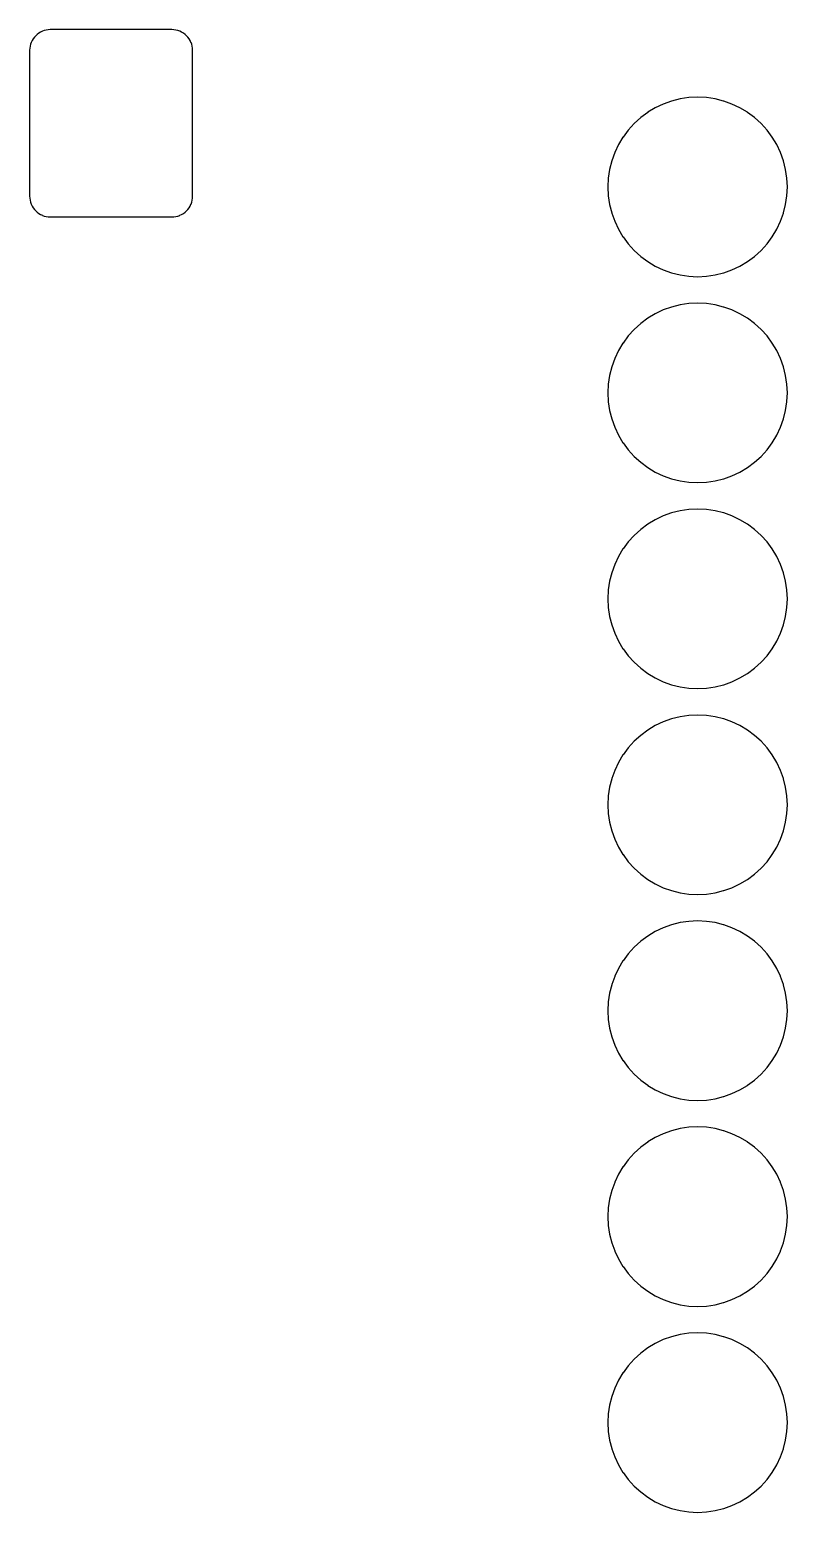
# Model space of a CAD drawing. Header units: metres. Extents: x 102.6 to 173.6, y -131.3 to -53.7.
# Drawn here: x 138.81 to 148.16, y -88.83 to -70.55 of the extents above; entities that cross this region are included whole.
import ezdxf

# ---------------------------------------------------------------- set-up
doc = ezdxf.new("R2010")
doc.units = ezdxf.units.M

msp = doc.modelspace()

# ---------------------------------------------------------------- linework, layer by layer
for points in [[(140.662, -72.836), (140.662, -72.836), (140.663, -72.836), (140.663, -72.836), (140.663, -72.835), (140.685, -72.825), (140.685, -72.825), (140.685, -72.825), (140.685, -72.825), (140.685, -72.825), (140.706, -72.812), (140.707, -72.812), (140.707, -72.812), (140.707, -72.812), (140.707, -72.812), (140.727, -72.797), (140.727, -72.797), (140.727, -72.797), (140.727, -72.797), (140.727, -72.797), (140.745, -72.78), (140.745, -72.78), (140.745, -72.78), (140.745, -72.78), (140.745, -72.78), (140.762, -72.762), (140.762, -72.762), (140.762, -72.762), (140.762, -72.762), (140.762, -72.762), (140.777, -72.742), (140.777, -72.742), (140.777, -72.742), (140.777, -72.742), (140.777, -72.741), (140.79, -72.72), (140.79, -72.72), (140.79, -72.72), (140.79, -72.72), (140.79, -72.72), (140.8, -72.698), (140.801, -72.698), (140.801, -72.698), (140.801, -72.697), (140.801, -72.697), (140.809, -72.674), (140.809, -72.674), (140.809, -72.674), (140.809, -72.674), (140.809, -72.674), (140.815, -72.65), (140.815, -72.65), (140.815, -72.65), (140.815, -72.65), (140.815, -72.65), (140.819, -72.625), (140.819, -72.625), (140.819, -72.625), (140.819, -72.625), (140.819, -72.625), (140.82, -72.6), (140.82, -72.6), (140.82, -72.6), (140.82, -70.8), (140.82, -70.8), (140.82, -70.8), (140.819, -70.775), (140.819, -70.775), (140.819, -70.775), (140.819, -70.775), (140.819, -70.775), (140.815, -70.75), (140.815, -70.75), (140.815, -70.75), (140.815, -70.75), (140.815, -70.75), (140.809, -70.726), (140.809, -70.726), (140.809, -70.726), (140.809, -70.726), (140.809, -70.726), (140.801, -70.703), (140.801, -70.703), (140.801, -70.702), (140.801, -70.702), (140.8, -70.702), (140.79, -70.68), (140.79, -70.68), (140.79, -70.68), (140.79, -70.68), (140.79, -70.68), (140.777, -70.659), (140.777, -70.658), (140.777, -70.658), (140.777, -70.658), (140.777, -70.658), (140.762, -70.638), (140.762, -70.638), (140.762, -70.638), (140.762, -70.638), (140.762, -70.638), (140.745, -70.62), (140.745, -70.62), (140.745, -70.62), (140.745, -70.62), (140.745, -70.62), (140.727, -70.603), (140.727, -70.603), (140.727, -70.603), (140.727, -70.603), (140.727, -70.603), (140.707, -70.588), (140.707, -70.588), (140.707, -70.588), (140.707, -70.588), (140.706, -70.588), (140.685, -70.575), (140.685, -70.575), (140.685, -70.575), (140.685, -70.575), (140.685, -70.575), (140.663, -70.565), (140.663, -70.564), (140.663, -70.564), (140.662, -70.564), (140.662, -70.564), (140.639, -70.556), (140.639, -70.556), (140.639, -70.556), (140.639, -70.556), (140.639, -70.556), (140.615, -70.55), (140.615, -70.55), (140.615, -70.55), (140.615, -70.55), (140.615, -70.55), (140.59, -70.546), (140.59, -70.546), (140.59, -70.546), (140.59, -70.546), (140.59, -70.546), (140.565, -70.545), (140.565, -70.545), (140.565, -70.545), (139.065, -70.545), (139.065, -70.545), (139.065, -70.545), (139.04, -70.546), (139.04, -70.546), (139.04, -70.546), (139.04, -70.546), (139.04, -70.546), (139.015, -70.55), (139.015, -70.55), (139.015, -70.55), (139.015, -70.55), (139.015, -70.55), (138.991, -70.556), (138.991, -70.556), (138.991, -70.556), (138.991, -70.556), (138.991, -70.556), (138.968, -70.564), (138.968, -70.564), (138.967, -70.564), (138.967, -70.564), (138.967, -70.565), (138.945, -70.575), (138.945, -70.575), (138.945, -70.575), (138.945, -70.575), (138.945, -70.575), (138.924, -70.588), (138.923, -70.588), (138.923, -70.588), (138.923, -70.588), (138.923, -70.588), (138.903, -70.603), (138.903, -70.603), (138.903, -70.603), (138.903, -70.603), (138.903, -70.603), (138.885, -70.62), (138.885, -70.62), (138.885, -70.62), (138.885, -70.62), (138.885, -70.62), (138.868, -70.638), (138.868, -70.638), (138.868, -70.638), (138.868, -70.638), (138.868, -70.638), (138.853, -70.658), (138.853, -70.658), (138.853, -70.658), (138.853, -70.658), (138.853, -70.659), (138.84, -70.68), (138.84, -70.68), (138.84, -70.68), (138.84, -70.68), (138.84, -70.68), (138.83, -70.702), (138.829, -70.702), (138.829, -70.702), (138.829, -70.703), (138.829, -70.703), (138.821, -70.726), (138.821, -70.726), (138.821, -70.726), (138.821, -70.726), (138.821, -70.726), (138.815, -70.75), (138.815, -70.75), (138.815, -70.75), (138.815, -70.75), (138.815, -70.75), (138.811, -70.775), (138.811, -70.775), (138.811, -70.775), (138.811, -70.775), (138.811, -70.775), (138.81, -70.8), (138.81, -70.8), (138.81, -70.8), (138.81, -72.6), (138.81, -72.6), (138.81, -72.6), (138.811, -72.625), (138.811, -72.625), (138.811, -72.625), (138.811, -72.625), (138.811, -72.625), (138.815, -72.65), (138.815, -72.65), (138.815, -72.65), (138.815, -72.65), (138.815, -72.65), (138.821, -72.674), (138.821, -72.674), (138.821, -72.674), (138.821, -72.674), (138.821, -72.674), (138.829, -72.697), (138.829, -72.697), (138.829, -72.698), (138.829, -72.698), (138.83, -72.698), (138.84, -72.72), (138.84, -72.72), (138.84, -72.72), (138.84, -72.72), (138.84, -72.72), (138.853, -72.741), (138.853, -72.742), (138.853, -72.742), (138.853, -72.742), (138.853, -72.742), (138.868, -72.762), (138.868, -72.762), (138.868, -72.762), (138.868, -72.762), (138.868, -72.762), (138.885, -72.78), (138.885, -72.78), (138.885, -72.78), (138.885, -72.78), (138.885, -72.78), (138.903, -72.797), (138.903, -72.797), (138.903, -72.797), (138.903, -72.797), (138.903, -72.797), (138.923, -72.812), (138.923, -72.812), (138.923, -72.812), (138.923, -72.812), (138.924, -72.812), (138.945, -72.825), (138.945, -72.825), (138.945, -72.825), (138.945, -72.825), (138.945, -72.825), (138.967, -72.835), (138.967, -72.836), (138.967, -72.836), (138.968, -72.836), (138.968, -72.836), (138.991, -72.844), (138.991, -72.844), (138.991, -72.844), (138.991, -72.844), (138.991, -72.844), (139.015, -72.85), (139.015, -72.85), (139.015, -72.85), (139.015, -72.85), (139.015, -72.85), (139.04, -72.854), (139.04, -72.854), (139.04, -72.854), (139.04, -72.854), (139.04, -72.854), (139.065, -72.855), (139.065, -72.855), (139.065, -72.855), (140.565, -72.855), (140.565, -72.855), (140.565, -72.855), (140.59, -72.854), (140.59, -72.854), (140.59, -72.854), (140.59, -72.854), (140.59, -72.854), (140.615, -72.85), (140.615, -72.85), (140.615, -72.85), (140.615, -72.85), (140.615, -72.85), (140.639, -72.844), (140.639, -72.844), (140.639, -72.844), (140.639, -72.844), (140.639, -72.844), (140.662, -72.836)], [(145.943, -72.485), (145.943, -72.485), (145.943, -72.485), (145.943, -72.485), (145.943, -72.485), (145.948, -72.593), (145.948, -72.593), (145.948, -72.594), (145.948, -72.594), (145.948, -72.594), (145.964, -72.701), (145.964, -72.701), (145.964, -72.701), (145.964, -72.701), (145.964, -72.701), (145.991, -72.806), (145.991, -72.806), (145.991, -72.806), (145.991, -72.806), (145.991, -72.807), (146.027, -72.908), (146.027, -72.909), (146.027, -72.909), (146.027, -72.909), (146.027, -72.909), (146.074, -73.007), (146.074, -73.007), (146.074, -73.007), (146.074, -73.007), (146.074, -73.007), (146.129, -73.1), (146.129, -73.1), (146.13, -73.1), (146.13, -73.1), (146.13, -73.1), (146.194, -73.187), (146.194, -73.187), (146.194, -73.187), (146.194, -73.187), (146.194, -73.187), (146.267, -73.268), (146.267, -73.268), (146.267, -73.268), (146.267, -73.268), (146.267, -73.268), (146.348, -73.341), (146.348, -73.341), (146.348, -73.341), (146.348, -73.341), (146.348, -73.341), (146.435, -73.405), (146.435, -73.405), (146.435, -73.405), (146.435, -73.406), (146.435, -73.406), (146.528, -73.461), (146.528, -73.461), (146.528, -73.461), (146.528, -73.461), (146.528, -73.461), (146.626, -73.508), (146.626, -73.508), (146.626, -73.508), (146.626, -73.508), (146.627, -73.508), (146.728, -73.544), (146.729, -73.544), (146.729, -73.544), (146.729, -73.544), (146.729, -73.544), (146.834, -73.571), (146.834, -73.571), (146.834, -73.571), (146.834, -73.571), (146.834, -73.571), (146.941, -73.587), (146.941, -73.587), (146.941, -73.587), (146.942, -73.587), (146.942, -73.587), (147.05, -73.592), (147.05, -73.592), (147.05, -73.592), (147.05, -73.592), (147.05, -73.592), (147.158, -73.587), (147.158, -73.587), (147.159, -73.587), (147.159, -73.587), (147.159, -73.587), (147.266, -73.571), (147.266, -73.571), (147.266, -73.571), (147.266, -73.571), (147.266, -73.571), (147.371, -73.544), (147.371, -73.544), (147.371, -73.544), (147.371, -73.544), (147.372, -73.544), (147.473, -73.508), (147.474, -73.508), (147.474, -73.508), (147.474, -73.508), (147.474, -73.508), (147.572, -73.461), (147.572, -73.461), (147.572, -73.461), (147.572, -73.461), (147.572, -73.461), (147.665, -73.406), (147.665, -73.406), (147.665, -73.405), (147.665, -73.405), (147.665, -73.405), (147.752, -73.341), (147.752, -73.341), (147.752, -73.341), (147.752, -73.341), (147.752, -73.341), (147.833, -73.268), (147.833, -73.268), (147.833, -73.268), (147.833, -73.268), (147.833, -73.268), (147.906, -73.187), (147.906, -73.187), (147.906, -73.187), (147.906, -73.187), (147.906, -73.187), (147.97, -73.1), (147.97, -73.1), (147.97, -73.1), (147.971, -73.1), (147.971, -73.1), (148.026, -73.007), (148.026, -73.007), (148.026, -73.007), (148.026, -73.007), (148.026, -73.007), (148.073, -72.909), (148.073, -72.909), (148.073, -72.909), (148.073, -72.909), (148.073, -72.908), (148.109, -72.807), (148.109, -72.806), (148.109, -72.806), (148.109, -72.806), (148.109, -72.806), (148.136, -72.701), (148.136, -72.701), (148.136, -72.701), (148.136, -72.701), (148.136, -72.701), (148.152, -72.594), (148.152, -72.594), (148.152, -72.594), (148.152, -72.593), (148.152, -72.593), (148.157, -72.485), (148.157, -72.485), (148.157, -72.485), (148.157, -72.485), (148.157, -72.485), (148.152, -72.377), (148.152, -72.377), (148.152, -72.376), (148.152, -72.376), (148.152, -72.376), (148.136, -72.269), (148.136, -72.269), (148.136, -72.269), (148.136, -72.269), (148.136, -72.269), (148.109, -72.164), (148.109, -72.164), (148.109, -72.164), (148.109, -72.164), (148.109, -72.163), (148.073, -72.062), (148.073, -72.061), (148.073, -72.061), (148.073, -72.061), (148.073, -72.061), (148.026, -71.963), (148.026, -71.963), (148.026, -71.963), (148.026, -71.963), (148.026, -71.963), (147.971, -71.87), (147.971, -71.87), (147.97, -71.87), (147.97, -71.87), (147.97, -71.87), (147.906, -71.783), (147.906, -71.783), (147.906, -71.783), (147.906, -71.783), (147.906, -71.783), (147.833, -71.702), (147.833, -71.702), (147.833, -71.702), (147.833, -71.702), (147.833, -71.702), (147.752, -71.629), (147.752, -71.629), (147.752, -71.629), (147.752, -71.629), (147.752, -71.629), (147.665, -71.565), (147.665, -71.565), (147.665, -71.565), (147.665, -71.564), (147.665, -71.564), (147.572, -71.509), (147.572, -71.509), (147.572, -71.509), (147.572, -71.509), (147.572, -71.509), (147.474, -71.462), (147.474, -71.462), (147.474, -71.462), (147.474, -71.462), (147.473, -71.462), (147.372, -71.426), (147.371, -71.426), (147.371, -71.426), (147.371, -71.426), (147.371, -71.426), (147.266, -71.399), (147.266, -71.399), (147.266, -71.399), (147.266, -71.399), (147.266, -71.399), (147.159, -71.383), (147.159, -71.383), (147.159, -71.383), (147.158, -71.383), (147.158, -71.383), (147.05, -71.378), (147.05, -71.378), (147.05, -71.378), (147.05, -71.378), (147.05, -71.378), (146.942, -71.383), (146.942, -71.383), (146.941, -71.383), (146.941, -71.383), (146.941, -71.383), (146.834, -71.399), (146.834, -71.399), (146.834, -71.399), (146.834, -71.399), (146.834, -71.399), (146.729, -71.426), (146.729, -71.426), (146.729, -71.426), (146.729, -71.426), (146.728, -71.426), (146.627, -71.462), (146.626, -71.462), (146.626, -71.462), (146.626, -71.462), (146.626, -71.462), (146.528, -71.509), (146.528, -71.509), (146.528, -71.509), (146.528, -71.509), (146.528, -71.509), (146.435, -71.564), (146.435, -71.564), (146.435, -71.565), (146.435, -71.565), (146.435, -71.565), (146.348, -71.629), (146.348, -71.629), (146.348, -71.629), (146.348, -71.629), (146.348, -71.629), (146.267, -71.702), (146.267, -71.702), (146.267, -71.702), (146.267, -71.702), (146.267, -71.702), (146.194, -71.783), (146.194, -71.783), (146.194, -71.783), (146.194, -71.783), (146.194, -71.783), (146.13, -71.87), (146.13, -71.87), (146.13, -71.87), (146.129, -71.87), (146.129, -71.87), (146.074, -71.963), (146.074, -71.963), (146.074, -71.963), (146.074, -71.963), (146.074, -71.963), (146.027, -72.061), (146.027, -72.061), (146.027, -72.061), (146.027, -72.061), (146.027, -72.062), (145.991, -72.163), (145.991, -72.164), (145.991, -72.164), (145.991, -72.164), (145.991, -72.164), (145.964, -72.269), (145.964, -72.269), (145.964, -72.269), (145.964, -72.269), (145.964, -72.269), (145.948, -72.376), (145.948, -72.376), (145.948, -72.376), (145.948, -72.377), (145.948, -72.377), (145.943, -72.485)], [(145.943, -75.025), (145.943, -75.025), (145.943, -75.025), (145.943, -75.025), (145.943, -75.025), (145.948, -75.133), (145.948, -75.133), (145.948, -75.134), (145.948, -75.134), (145.948, -75.134), (145.964, -75.241), (145.964, -75.241), (145.964, -75.241), (145.964, -75.241), (145.964, -75.241), (145.991, -75.346), (145.991, -75.346), (145.991, -75.346), (145.991, -75.346), (145.991, -75.347), (146.027, -75.448), (146.027, -75.449), (146.027, -75.449), (146.027, -75.449), (146.027, -75.449), (146.074, -75.547), (146.074, -75.547), (146.074, -75.547), (146.074, -75.547), (146.074, -75.547), (146.129, -75.64), (146.129, -75.64), (146.13, -75.64), (146.13, -75.64), (146.13, -75.64), (146.194, -75.727), (146.194, -75.727), (146.194, -75.727), (146.194, -75.727), (146.194, -75.727), (146.267, -75.808), (146.267, -75.808), (146.267, -75.808), (146.267, -75.808), (146.267, -75.808), (146.348, -75.881), (146.348, -75.881), (146.348, -75.881), (146.348, -75.881), (146.348, -75.881), (146.435, -75.945), (146.435, -75.945), (146.435, -75.945), (146.435, -75.946), (146.435, -75.946), (146.528, -76.001), (146.528, -76.001), (146.528, -76.001), (146.528, -76.001), (146.528, -76.001), (146.626, -76.048), (146.626, -76.048), (146.626, -76.048), (146.626, -76.048), (146.627, -76.048), (146.728, -76.084), (146.729, -76.084), (146.729, -76.084), (146.729, -76.084), (146.729, -76.084), (146.834, -76.111), (146.834, -76.111), (146.834, -76.111), (146.834, -76.111), (146.834, -76.111), (146.941, -76.127), (146.941, -76.127), (146.941, -76.127), (146.942, -76.127), (146.942, -76.127), (147.05, -76.132), (147.05, -76.132), (147.05, -76.132), (147.05, -76.132), (147.05, -76.132), (147.158, -76.127), (147.158, -76.127), (147.159, -76.127), (147.159, -76.127), (147.159, -76.127), (147.266, -76.111), (147.266, -76.111), (147.266, -76.111), (147.266, -76.111), (147.266, -76.111), (147.371, -76.084), (147.371, -76.084), (147.371, -76.084), (147.371, -76.084), (147.372, -76.084), (147.473, -76.048), (147.474, -76.048), (147.474, -76.048), (147.474, -76.048), (147.474, -76.048), (147.572, -76.001), (147.572, -76.001), (147.572, -76.001), (147.572, -76.001), (147.572, -76.001), (147.665, -75.946), (147.665, -75.946), (147.665, -75.945), (147.665, -75.945), (147.665, -75.945), (147.752, -75.881), (147.752, -75.881), (147.752, -75.881), (147.752, -75.881), (147.752, -75.881), (147.833, -75.808), (147.833, -75.808), (147.833, -75.808), (147.833, -75.808), (147.833, -75.808), (147.906, -75.727), (147.906, -75.727), (147.906, -75.727), (147.906, -75.727), (147.906, -75.727), (147.97, -75.64), (147.97, -75.64), (147.97, -75.64), (147.971, -75.64), (147.971, -75.64), (148.026, -75.547), (148.026, -75.547), (148.026, -75.547), (148.026, -75.547), (148.026, -75.547), (148.073, -75.449), (148.073, -75.449), (148.073, -75.449), (148.073, -75.449), (148.073, -75.448), (148.109, -75.347), (148.109, -75.346), (148.109, -75.346), (148.109, -75.346), (148.109, -75.346), (148.136, -75.241), (148.136, -75.241), (148.136, -75.241), (148.136, -75.241), (148.136, -75.241), (148.152, -75.134), (148.152, -75.134), (148.152, -75.134), (148.152, -75.133), (148.152, -75.133), (148.157, -75.025), (148.157, -75.025), (148.157, -75.025), (148.157, -75.025), (148.157, -75.025), (148.152, -74.917), (148.152, -74.917), (148.152, -74.916), (148.152, -74.916), (148.152, -74.916), (148.136, -74.809), (148.136, -74.809), (148.136, -74.809), (148.136, -74.809), (148.136, -74.809), (148.109, -74.704), (148.109, -74.704), (148.109, -74.704), (148.109, -74.704), (148.109, -74.703), (148.073, -74.602), (148.073, -74.601), (148.073, -74.601), (148.073, -74.601), (148.073, -74.601), (148.026, -74.503), (148.026, -74.503), (148.026, -74.503), (148.026, -74.503), (148.026, -74.503), (147.971, -74.41), (147.971, -74.41), (147.97, -74.41), (147.97, -74.41), (147.97, -74.41), (147.906, -74.323), (147.906, -74.323), (147.906, -74.323), (147.906, -74.323), (147.906, -74.323), (147.833, -74.242), (147.833, -74.242), (147.833, -74.242), (147.833, -74.242), (147.833, -74.242), (147.752, -74.169), (147.752, -74.169), (147.752, -74.169), (147.752, -74.169), (147.752, -74.169), (147.665, -74.105), (147.665, -74.105), (147.665, -74.105), (147.665, -74.104), (147.665, -74.104), (147.572, -74.049), (147.572, -74.049), (147.572, -74.049), (147.572, -74.049), (147.572, -74.049), (147.474, -74.002), (147.474, -74.002), (147.474, -74.002), (147.474, -74.002), (147.473, -74.002), (147.372, -73.966), (147.371, -73.966), (147.371, -73.966), (147.371, -73.966), (147.371, -73.966), (147.266, -73.939), (147.266, -73.939), (147.266, -73.939), (147.266, -73.939), (147.266, -73.939), (147.159, -73.923), (147.159, -73.923), (147.159, -73.923), (147.158, -73.923), (147.158, -73.923), (147.05, -73.918), (147.05, -73.918), (147.05, -73.918), (147.05, -73.918), (147.05, -73.918), (146.942, -73.923), (146.942, -73.923), (146.941, -73.923), (146.941, -73.923), (146.941, -73.923), (146.834, -73.939), (146.834, -73.939), (146.834, -73.939), (146.834, -73.939), (146.834, -73.939), (146.729, -73.966), (146.729, -73.966), (146.729, -73.966), (146.729, -73.966), (146.728, -73.966), (146.627, -74.002), (146.626, -74.002), (146.626, -74.002), (146.626, -74.002), (146.626, -74.002), (146.528, -74.049), (146.528, -74.049), (146.528, -74.049), (146.528, -74.049), (146.528, -74.049), (146.435, -74.104), (146.435, -74.104), (146.435, -74.105), (146.435, -74.105), (146.435, -74.105), (146.348, -74.169), (146.348, -74.169), (146.348, -74.169), (146.348, -74.169), (146.348, -74.169), (146.267, -74.242), (146.267, -74.242), (146.267, -74.242), (146.267, -74.242), (146.267, -74.242), (146.194, -74.323), (146.194, -74.323), (146.194, -74.323), (146.194, -74.323), (146.194, -74.323), (146.13, -74.41), (146.13, -74.41), (146.13, -74.41), (146.129, -74.41), (146.129, -74.41), (146.074, -74.503), (146.074, -74.503), (146.074, -74.503), (146.074, -74.503), (146.074, -74.503), (146.027, -74.601), (146.027, -74.601), (146.027, -74.601), (146.027, -74.601), (146.027, -74.602), (145.991, -74.703), (145.991, -74.704), (145.991, -74.704), (145.991, -74.704), (145.991, -74.704), (145.964, -74.809), (145.964, -74.809), (145.964, -74.809), (145.964, -74.809), (145.964, -74.809), (145.948, -74.916), (145.948, -74.916), (145.948, -74.916), (145.948, -74.917), (145.948, -74.917), (145.943, -75.025)], [(145.943, -77.565), (145.943, -77.565), (145.943, -77.565), (145.943, -77.565), (145.943, -77.565), (145.948, -77.673), (145.948, -77.673), (145.948, -77.674), (145.948, -77.674), (145.948, -77.674), (145.964, -77.781), (145.964, -77.781), (145.964, -77.781), (145.964, -77.781), (145.964, -77.781), (145.991, -77.886), (145.991, -77.886), (145.991, -77.886), (145.991, -77.886), (145.991, -77.887), (146.027, -77.988), (146.027, -77.989), (146.027, -77.989), (146.027, -77.989), (146.027, -77.989), (146.074, -78.087), (146.074, -78.087), (146.074, -78.087), (146.074, -78.087), (146.074, -78.087), (146.129, -78.18), (146.129, -78.18), (146.13, -78.18), (146.13, -78.18), (146.13, -78.18), (146.194, -78.267), (146.194, -78.267), (146.194, -78.267), (146.194, -78.267), (146.194, -78.267), (146.267, -78.348), (146.267, -78.348), (146.267, -78.348), (146.267, -78.348), (146.267, -78.348), (146.348, -78.421), (146.348, -78.421), (146.348, -78.421), (146.348, -78.421), (146.348, -78.421), (146.435, -78.485), (146.435, -78.485), (146.435, -78.485), (146.435, -78.486), (146.435, -78.486), (146.528, -78.541), (146.528, -78.541), (146.528, -78.541), (146.528, -78.541), (146.528, -78.541), (146.626, -78.588), (146.626, -78.588), (146.626, -78.588), (146.626, -78.588), (146.627, -78.588), (146.728, -78.624), (146.729, -78.624), (146.729, -78.624), (146.729, -78.624), (146.729, -78.624), (146.834, -78.651), (146.834, -78.651), (146.834, -78.651), (146.834, -78.651), (146.834, -78.651), (146.941, -78.667), (146.941, -78.667), (146.941, -78.667), (146.942, -78.667), (146.942, -78.667), (147.05, -78.672), (147.05, -78.672), (147.05, -78.672), (147.05, -78.672), (147.05, -78.672), (147.158, -78.667), (147.158, -78.667), (147.159, -78.667), (147.159, -78.667), (147.159, -78.667), (147.266, -78.651), (147.266, -78.651), (147.266, -78.651), (147.266, -78.651), (147.266, -78.651), (147.371, -78.624), (147.371, -78.624), (147.371, -78.624), (147.371, -78.624), (147.372, -78.624), (147.473, -78.588), (147.474, -78.588), (147.474, -78.588), (147.474, -78.588), (147.474, -78.588), (147.572, -78.541), (147.572, -78.541), (147.572, -78.541), (147.572, -78.541), (147.572, -78.541), (147.665, -78.486), (147.665, -78.486), (147.665, -78.485), (147.665, -78.485), (147.665, -78.485), (147.752, -78.421), (147.752, -78.421), (147.752, -78.421), (147.752, -78.421), (147.752, -78.421), (147.833, -78.348), (147.833, -78.348), (147.833, -78.348), (147.833, -78.348), (147.833, -78.348), (147.906, -78.267), (147.906, -78.267), (147.906, -78.267), (147.906, -78.267), (147.906, -78.267), (147.97, -78.18), (147.97, -78.18), (147.97, -78.18), (147.971, -78.18), (147.971, -78.18), (148.026, -78.087), (148.026, -78.087), (148.026, -78.087), (148.026, -78.087), (148.026, -78.087), (148.073, -77.989), (148.073, -77.989), (148.073, -77.989), (148.073, -77.989), (148.073, -77.988), (148.109, -77.887), (148.109, -77.886), (148.109, -77.886), (148.109, -77.886), (148.109, -77.886), (148.136, -77.781), (148.136, -77.781), (148.136, -77.781), (148.136, -77.781), (148.136, -77.781), (148.152, -77.674), (148.152, -77.674), (148.152, -77.674), (148.152, -77.673), (148.152, -77.673), (148.157, -77.565), (148.157, -77.565), (148.157, -77.565), (148.157, -77.565), (148.157, -77.565), (148.152, -77.457), (148.152, -77.457), (148.152, -77.456), (148.152, -77.456), (148.152, -77.456), (148.136, -77.349), (148.136, -77.349), (148.136, -77.349), (148.136, -77.349), (148.136, -77.349), (148.109, -77.244), (148.109, -77.244), (148.109, -77.244), (148.109, -77.244), (148.109, -77.243), (148.073, -77.142), (148.073, -77.141), (148.073, -77.141), (148.073, -77.141), (148.073, -77.141), (148.026, -77.043), (148.026, -77.043), (148.026, -77.043), (148.026, -77.043), (148.026, -77.043), (147.971, -76.95), (147.971, -76.95), (147.97, -76.95), (147.97, -76.95), (147.97, -76.95), (147.906, -76.863), (147.906, -76.863), (147.906, -76.863), (147.906, -76.863), (147.906, -76.863), (147.833, -76.782), (147.833, -76.782), (147.833, -76.782), (147.833, -76.782), (147.833, -76.782), (147.752, -76.709), (147.752, -76.709), (147.752, -76.709), (147.752, -76.709), (147.752, -76.709), (147.665, -76.645), (147.665, -76.645), (147.665, -76.645), (147.665, -76.644), (147.665, -76.644), (147.572, -76.589), (147.572, -76.589), (147.572, -76.589), (147.572, -76.589), (147.572, -76.589), (147.474, -76.542), (147.474, -76.542), (147.474, -76.542), (147.474, -76.542), (147.473, -76.542), (147.372, -76.506), (147.371, -76.506), (147.371, -76.506), (147.371, -76.506), (147.371, -76.506), (147.266, -76.479), (147.266, -76.479), (147.266, -76.479), (147.266, -76.479), (147.266, -76.479), (147.159, -76.463), (147.159, -76.463), (147.159, -76.463), (147.158, -76.463), (147.158, -76.463), (147.05, -76.458), (147.05, -76.458), (147.05, -76.458), (147.05, -76.458), (147.05, -76.458), (146.942, -76.463), (146.942, -76.463), (146.941, -76.463), (146.941, -76.463), (146.941, -76.463), (146.834, -76.479), (146.834, -76.479), (146.834, -76.479), (146.834, -76.479), (146.834, -76.479), (146.729, -76.506), (146.729, -76.506), (146.729, -76.506), (146.729, -76.506), (146.728, -76.506), (146.627, -76.542), (146.626, -76.542), (146.626, -76.542), (146.626, -76.542), (146.626, -76.542), (146.528, -76.589), (146.528, -76.589), (146.528, -76.589), (146.528, -76.589), (146.528, -76.589), (146.435, -76.644), (146.435, -76.644), (146.435, -76.645), (146.435, -76.645), (146.435, -76.645), (146.348, -76.709), (146.348, -76.709), (146.348, -76.709), (146.348, -76.709), (146.348, -76.709), (146.267, -76.782), (146.267, -76.782), (146.267, -76.782), (146.267, -76.782), (146.267, -76.782), (146.194, -76.863), (146.194, -76.863), (146.194, -76.863), (146.194, -76.863), (146.194, -76.863), (146.13, -76.95), (146.13, -76.95), (146.13, -76.95), (146.129, -76.95), (146.129, -76.95), (146.074, -77.043), (146.074, -77.043), (146.074, -77.043), (146.074, -77.043), (146.074, -77.043), (146.027, -77.141), (146.027, -77.141), (146.027, -77.141), (146.027, -77.141), (146.027, -77.142), (145.991, -77.243), (145.991, -77.244), (145.991, -77.244), (145.991, -77.244), (145.991, -77.244), (145.964, -77.349), (145.964, -77.349), (145.964, -77.349), (145.964, -77.349), (145.964, -77.349), (145.948, -77.456), (145.948, -77.456), (145.948, -77.456), (145.948, -77.457), (145.948, -77.457), (145.943, -77.565)], [(145.943, -80.105), (145.943, -80.105), (145.943, -80.105), (145.943, -80.105), (145.943, -80.105), (145.948, -80.213), (145.948, -80.213), (145.948, -80.214), (145.948, -80.214), (145.948, -80.214), (145.964, -80.321), (145.964, -80.321), (145.964, -80.321), (145.964, -80.321), (145.964, -80.321), (145.991, -80.426), (145.991, -80.426), (145.991, -80.426), (145.991, -80.426), (145.991, -80.427), (146.027, -80.528), (146.027, -80.529), (146.027, -80.529), (146.027, -80.529), (146.027, -80.529), (146.074, -80.627), (146.074, -80.627), (146.074, -80.627), (146.074, -80.627), (146.074, -80.627), (146.129, -80.72), (146.129, -80.72), (146.13, -80.72), (146.13, -80.72), (146.13, -80.72), (146.194, -80.807), (146.194, -80.807), (146.194, -80.807), (146.194, -80.807), (146.194, -80.807), (146.267, -80.888), (146.267, -80.888), (146.267, -80.888), (146.267, -80.888), (146.267, -80.888), (146.348, -80.961), (146.348, -80.961), (146.348, -80.961), (146.348, -80.961), (146.348, -80.961), (146.435, -81.025), (146.435, -81.025), (146.435, -81.025), (146.435, -81.026), (146.435, -81.026), (146.528, -81.081), (146.528, -81.081), (146.528, -81.081), (146.528, -81.081), (146.528, -81.081), (146.626, -81.128), (146.626, -81.128), (146.626, -81.128), (146.626, -81.128), (146.627, -81.128), (146.728, -81.164), (146.729, -81.164), (146.729, -81.164), (146.729, -81.164), (146.729, -81.164), (146.834, -81.191), (146.834, -81.191), (146.834, -81.191), (146.834, -81.191), (146.834, -81.191), (146.941, -81.207), (146.941, -81.207), (146.941, -81.207), (146.942, -81.207), (146.942, -81.207), (147.05, -81.212), (147.05, -81.212), (147.05, -81.212), (147.05, -81.212), (147.05, -81.212), (147.158, -81.207), (147.158, -81.207), (147.159, -81.207), (147.159, -81.207), (147.159, -81.207), (147.266, -81.191), (147.266, -81.191), (147.266, -81.191), (147.266, -81.191), (147.266, -81.191), (147.371, -81.164), (147.371, -81.164), (147.371, -81.164), (147.371, -81.164), (147.372, -81.164), (147.473, -81.128), (147.474, -81.128), (147.474, -81.128), (147.474, -81.128), (147.474, -81.128), (147.572, -81.081), (147.572, -81.081), (147.572, -81.081), (147.572, -81.081), (147.572, -81.081), (147.665, -81.026), (147.665, -81.026), (147.665, -81.025), (147.665, -81.025), (147.665, -81.025), (147.752, -80.961), (147.752, -80.961), (147.752, -80.961), (147.752, -80.961), (147.752, -80.961), (147.833, -80.888), (147.833, -80.888), (147.833, -80.888), (147.833, -80.888), (147.833, -80.888), (147.906, -80.807), (147.906, -80.807), (147.906, -80.807), (147.906, -80.807), (147.906, -80.807), (147.97, -80.72), (147.97, -80.72), (147.97, -80.72), (147.971, -80.72), (147.971, -80.72), (148.026, -80.627), (148.026, -80.627), (148.026, -80.627), (148.026, -80.627), (148.026, -80.627), (148.073, -80.529), (148.073, -80.529), (148.073, -80.529), (148.073, -80.529), (148.073, -80.528), (148.109, -80.427), (148.109, -80.426), (148.109, -80.426), (148.109, -80.426), (148.109, -80.426), (148.136, -80.321), (148.136, -80.321), (148.136, -80.321), (148.136, -80.321), (148.136, -80.321), (148.152, -80.214), (148.152, -80.214), (148.152, -80.214), (148.152, -80.213), (148.152, -80.213), (148.157, -80.105), (148.157, -80.105), (148.157, -80.105), (148.157, -80.105), (148.157, -80.105), (148.152, -79.997), (148.152, -79.997), (148.152, -79.996), (148.152, -79.996), (148.152, -79.996), (148.136, -79.889), (148.136, -79.889), (148.136, -79.889), (148.136, -79.889), (148.136, -79.889), (148.109, -79.784), (148.109, -79.784), (148.109, -79.784), (148.109, -79.784), (148.109, -79.783), (148.073, -79.682), (148.073, -79.681), (148.073, -79.681), (148.073, -79.681), (148.073, -79.681), (148.026, -79.583), (148.026, -79.583), (148.026, -79.583), (148.026, -79.583), (148.026, -79.583), (147.971, -79.49), (147.971, -79.49), (147.97, -79.49), (147.97, -79.49), (147.97, -79.49), (147.906, -79.403), (147.906, -79.403), (147.906, -79.403), (147.906, -79.403), (147.906, -79.403), (147.833, -79.322), (147.833, -79.322), (147.833, -79.322), (147.833, -79.322), (147.833, -79.322), (147.752, -79.249), (147.752, -79.249), (147.752, -79.249), (147.752, -79.249), (147.752, -79.249), (147.665, -79.185), (147.665, -79.185), (147.665, -79.185), (147.665, -79.184), (147.665, -79.184), (147.572, -79.129), (147.572, -79.129), (147.572, -79.129), (147.572, -79.129), (147.572, -79.129), (147.474, -79.082), (147.474, -79.082), (147.474, -79.082), (147.474, -79.082), (147.473, -79.082), (147.372, -79.046), (147.371, -79.046), (147.371, -79.046), (147.371, -79.046), (147.371, -79.046), (147.266, -79.019), (147.266, -79.019), (147.266, -79.019), (147.266, -79.019), (147.266, -79.019), (147.159, -79.003), (147.159, -79.003), (147.159, -79.003), (147.158, -79.003), (147.158, -79.003), (147.05, -78.998), (147.05, -78.998), (147.05, -78.998), (147.05, -78.998), (147.05, -78.998), (146.942, -79.003), (146.942, -79.003), (146.941, -79.003), (146.941, -79.003), (146.941, -79.003), (146.834, -79.019), (146.834, -79.019), (146.834, -79.019), (146.834, -79.019), (146.834, -79.019), (146.729, -79.046), (146.729, -79.046), (146.729, -79.046), (146.729, -79.046), (146.728, -79.046), (146.627, -79.082), (146.626, -79.082), (146.626, -79.082), (146.626, -79.082), (146.626, -79.082), (146.528, -79.129), (146.528, -79.129), (146.528, -79.129), (146.528, -79.129), (146.528, -79.129), (146.435, -79.184), (146.435, -79.184), (146.435, -79.185), (146.435, -79.185), (146.435, -79.185), (146.348, -79.249), (146.348, -79.249), (146.348, -79.249), (146.348, -79.249), (146.348, -79.249), (146.267, -79.322), (146.267, -79.322), (146.267, -79.322), (146.267, -79.322), (146.267, -79.322), (146.194, -79.403), (146.194, -79.403), (146.194, -79.403), (146.194, -79.403), (146.194, -79.403), (146.13, -79.49), (146.13, -79.49), (146.13, -79.49), (146.129, -79.49), (146.129, -79.49), (146.074, -79.583), (146.074, -79.583), (146.074, -79.583), (146.074, -79.583), (146.074, -79.583), (146.027, -79.681), (146.027, -79.681), (146.027, -79.681), (146.027, -79.681), (146.027, -79.682), (145.991, -79.783), (145.991, -79.784), (145.991, -79.784), (145.991, -79.784), (145.991, -79.784), (145.964, -79.889), (145.964, -79.889), (145.964, -79.889), (145.964, -79.889), (145.964, -79.889), (145.948, -79.996), (145.948, -79.996), (145.948, -79.996), (145.948, -79.997), (145.948, -79.997), (145.943, -80.105)], [(145.943, -82.645), (145.943, -82.645), (145.943, -82.645), (145.943, -82.645), (145.943, -82.645), (145.948, -82.753), (145.948, -82.753), (145.948, -82.754), (145.948, -82.754), (145.948, -82.754), (145.964, -82.861), (145.964, -82.861), (145.964, -82.861), (145.964, -82.861), (145.964, -82.861), (145.991, -82.966), (145.991, -82.966), (145.991, -82.966), (145.991, -82.966), (145.991, -82.967), (146.027, -83.068), (146.027, -83.069), (146.027, -83.069), (146.027, -83.069), (146.027, -83.069), (146.074, -83.167), (146.074, -83.167), (146.074, -83.167), (146.074, -83.167), (146.074, -83.167), (146.129, -83.26), (146.129, -83.26), (146.13, -83.26), (146.13, -83.26), (146.13, -83.26), (146.194, -83.347), (146.194, -83.347), (146.194, -83.347), (146.194, -83.347), (146.194, -83.347), (146.267, -83.428), (146.267, -83.428), (146.267, -83.428), (146.267, -83.428), (146.267, -83.428), (146.348, -83.501), (146.348, -83.501), (146.348, -83.501), (146.348, -83.501), (146.348, -83.501), (146.435, -83.565), (146.435, -83.565), (146.435, -83.565), (146.435, -83.566), (146.435, -83.566), (146.528, -83.621), (146.528, -83.621), (146.528, -83.621), (146.528, -83.621), (146.528, -83.621), (146.626, -83.668), (146.626, -83.668), (146.626, -83.668), (146.626, -83.668), (146.627, -83.668), (146.728, -83.704), (146.729, -83.704), (146.729, -83.704), (146.729, -83.704), (146.729, -83.704), (146.834, -83.731), (146.834, -83.731), (146.834, -83.731), (146.834, -83.731), (146.834, -83.731), (146.941, -83.747), (146.941, -83.747), (146.941, -83.747), (146.942, -83.747), (146.942, -83.747), (147.05, -83.752), (147.05, -83.752), (147.05, -83.752), (147.05, -83.752), (147.05, -83.752), (147.158, -83.747), (147.158, -83.747), (147.159, -83.747), (147.159, -83.747), (147.159, -83.747), (147.266, -83.731), (147.266, -83.731), (147.266, -83.731), (147.266, -83.731), (147.266, -83.731), (147.371, -83.704), (147.371, -83.704), (147.371, -83.704), (147.371, -83.704), (147.372, -83.704), (147.473, -83.668), (147.474, -83.668), (147.474, -83.668), (147.474, -83.668), (147.474, -83.668), (147.572, -83.621), (147.572, -83.621), (147.572, -83.621), (147.572, -83.621), (147.572, -83.621), (147.665, -83.566), (147.665, -83.566), (147.665, -83.565), (147.665, -83.565), (147.665, -83.565), (147.752, -83.501), (147.752, -83.501), (147.752, -83.501), (147.752, -83.501), (147.752, -83.501), (147.833, -83.428), (147.833, -83.428), (147.833, -83.428), (147.833, -83.428), (147.833, -83.428), (147.906, -83.347), (147.906, -83.347), (147.906, -83.347), (147.906, -83.347), (147.906, -83.347), (147.97, -83.26), (147.97, -83.26), (147.97, -83.26), (147.971, -83.26), (147.971, -83.26), (148.026, -83.167), (148.026, -83.167), (148.026, -83.167), (148.026, -83.167), (148.026, -83.167), (148.073, -83.069), (148.073, -83.069), (148.073, -83.069), (148.073, -83.069), (148.073, -83.068), (148.109, -82.967), (148.109, -82.966), (148.109, -82.966), (148.109, -82.966), (148.109, -82.966), (148.136, -82.861), (148.136, -82.861), (148.136, -82.861), (148.136, -82.861), (148.136, -82.861), (148.152, -82.754), (148.152, -82.754), (148.152, -82.754), (148.152, -82.753), (148.152, -82.753), (148.157, -82.645), (148.157, -82.645), (148.157, -82.645), (148.157, -82.645), (148.157, -82.645), (148.152, -82.537), (148.152, -82.537), (148.152, -82.536), (148.152, -82.536), (148.152, -82.536), (148.136, -82.429), (148.136, -82.429), (148.136, -82.429), (148.136, -82.429), (148.136, -82.429), (148.109, -82.324), (148.109, -82.324), (148.109, -82.324), (148.109, -82.324), (148.109, -82.323), (148.073, -82.222), (148.073, -82.221), (148.073, -82.221), (148.073, -82.221), (148.073, -82.221), (148.026, -82.123), (148.026, -82.123), (148.026, -82.123), (148.026, -82.123), (148.026, -82.123), (147.971, -82.03), (147.971, -82.03), (147.97, -82.03), (147.97, -82.03), (147.97, -82.03), (147.906, -81.943), (147.906, -81.943), (147.906, -81.943), (147.906, -81.943), (147.906, -81.943), (147.833, -81.862), (147.833, -81.862), (147.833, -81.862), (147.833, -81.862), (147.833, -81.862), (147.752, -81.789), (147.752, -81.789), (147.752, -81.789), (147.752, -81.789), (147.752, -81.789), (147.665, -81.725), (147.665, -81.725), (147.665, -81.725), (147.665, -81.724), (147.665, -81.724), (147.572, -81.669), (147.572, -81.669), (147.572, -81.669), (147.572, -81.669), (147.572, -81.669), (147.474, -81.622), (147.474, -81.622), (147.474, -81.622), (147.474, -81.622), (147.473, -81.622), (147.372, -81.586), (147.371, -81.586), (147.371, -81.586), (147.371, -81.586), (147.371, -81.586), (147.266, -81.559), (147.266, -81.559), (147.266, -81.559), (147.266, -81.559), (147.266, -81.559), (147.159, -81.543), (147.159, -81.543), (147.159, -81.543), (147.158, -81.543), (147.158, -81.543), (147.05, -81.538), (147.05, -81.538), (147.05, -81.538), (147.05, -81.538), (147.05, -81.538), (146.942, -81.543), (146.942, -81.543), (146.941, -81.543), (146.941, -81.543), (146.941, -81.543), (146.834, -81.559), (146.834, -81.559), (146.834, -81.559), (146.834, -81.559), (146.834, -81.559), (146.729, -81.586), (146.729, -81.586), (146.729, -81.586), (146.729, -81.586), (146.728, -81.586), (146.627, -81.622), (146.626, -81.622), (146.626, -81.622), (146.626, -81.622), (146.626, -81.622), (146.528, -81.669), (146.528, -81.669), (146.528, -81.669), (146.528, -81.669), (146.528, -81.669), (146.435, -81.724), (146.435, -81.724), (146.435, -81.725), (146.435, -81.725), (146.435, -81.725), (146.348, -81.789), (146.348, -81.789), (146.348, -81.789), (146.348, -81.789), (146.348, -81.789), (146.267, -81.862), (146.267, -81.862), (146.267, -81.862), (146.267, -81.862), (146.267, -81.862), (146.194, -81.943), (146.194, -81.943), (146.194, -81.943), (146.194, -81.943), (146.194, -81.943), (146.13, -82.03), (146.13, -82.03), (146.13, -82.03), (146.129, -82.03), (146.129, -82.03), (146.074, -82.123), (146.074, -82.123), (146.074, -82.123), (146.074, -82.123), (146.074, -82.123), (146.027, -82.221), (146.027, -82.221), (146.027, -82.221), (146.027, -82.221), (146.027, -82.222), (145.991, -82.323), (145.991, -82.324), (145.991, -82.324), (145.991, -82.324), (145.991, -82.324), (145.964, -82.429), (145.964, -82.429), (145.964, -82.429), (145.964, -82.429), (145.964, -82.429), (145.948, -82.536), (145.948, -82.536), (145.948, -82.536), (145.948, -82.537), (145.948, -82.537), (145.943, -82.645)], [(145.943, -85.185), (145.943, -85.185), (145.943, -85.185), (145.943, -85.185), (145.943, -85.185), (145.948, -85.293), (145.948, -85.293), (145.948, -85.294), (145.948, -85.294), (145.948, -85.294), (145.964, -85.401), (145.964, -85.401), (145.964, -85.401), (145.964, -85.401), (145.964, -85.401), (145.991, -85.506), (145.991, -85.506), (145.991, -85.506), (145.991, -85.506), (145.991, -85.507), (146.027, -85.608), (146.027, -85.609), (146.027, -85.609), (146.027, -85.609), (146.027, -85.609), (146.074, -85.707), (146.074, -85.707), (146.074, -85.707), (146.074, -85.707), (146.074, -85.707), (146.129, -85.8), (146.129, -85.8), (146.13, -85.8), (146.13, -85.8), (146.13, -85.8), (146.194, -85.887), (146.194, -85.887), (146.194, -85.887), (146.194, -85.887), (146.194, -85.887), (146.267, -85.968), (146.267, -85.968), (146.267, -85.968), (146.267, -85.968), (146.267, -85.968), (146.348, -86.041), (146.348, -86.041), (146.348, -86.041), (146.348, -86.041), (146.348, -86.041), (146.435, -86.105), (146.435, -86.105), (146.435, -86.105), (146.435, -86.106), (146.435, -86.106), (146.528, -86.161), (146.528, -86.161), (146.528, -86.161), (146.528, -86.161), (146.528, -86.161), (146.626, -86.208), (146.626, -86.208), (146.626, -86.208), (146.626, -86.208), (146.627, -86.208), (146.728, -86.244), (146.729, -86.244), (146.729, -86.244), (146.729, -86.244), (146.729, -86.244), (146.834, -86.271), (146.834, -86.271), (146.834, -86.271), (146.834, -86.271), (146.834, -86.271), (146.941, -86.287), (146.941, -86.287), (146.941, -86.287), (146.942, -86.287), (146.942, -86.287), (147.05, -86.292), (147.05, -86.292), (147.05, -86.292), (147.05, -86.292), (147.05, -86.292), (147.158, -86.287), (147.158, -86.287), (147.159, -86.287), (147.159, -86.287), (147.159, -86.287), (147.266, -86.271), (147.266, -86.271), (147.266, -86.271), (147.266, -86.271), (147.266, -86.271), (147.371, -86.244), (147.371, -86.244), (147.371, -86.244), (147.371, -86.244), (147.372, -86.244), (147.473, -86.208), (147.474, -86.208), (147.474, -86.208), (147.474, -86.208), (147.474, -86.208), (147.572, -86.161), (147.572, -86.161), (147.572, -86.161), (147.572, -86.161), (147.572, -86.161), (147.665, -86.106), (147.665, -86.106), (147.665, -86.105), (147.665, -86.105), (147.665, -86.105), (147.752, -86.041), (147.752, -86.041), (147.752, -86.041), (147.752, -86.041), (147.752, -86.041), (147.833, -85.968), (147.833, -85.968), (147.833, -85.968), (147.833, -85.968), (147.833, -85.968), (147.906, -85.887), (147.906, -85.887), (147.906, -85.887), (147.906, -85.887), (147.906, -85.887), (147.97, -85.8), (147.97, -85.8), (147.97, -85.8), (147.971, -85.8), (147.971, -85.8), (148.026, -85.707), (148.026, -85.707), (148.026, -85.707), (148.026, -85.707), (148.026, -85.707), (148.073, -85.609), (148.073, -85.609), (148.073, -85.609), (148.073, -85.609), (148.073, -85.608), (148.109, -85.507), (148.109, -85.506), (148.109, -85.506), (148.109, -85.506), (148.109, -85.506), (148.136, -85.401), (148.136, -85.401), (148.136, -85.401), (148.136, -85.401), (148.136, -85.401), (148.152, -85.294), (148.152, -85.294), (148.152, -85.294), (148.152, -85.293), (148.152, -85.293), (148.157, -85.185), (148.157, -85.185), (148.157, -85.185), (148.157, -85.185), (148.157, -85.185), (148.152, -85.077), (148.152, -85.077), (148.152, -85.076), (148.152, -85.076), (148.152, -85.076), (148.136, -84.969), (148.136, -84.969), (148.136, -84.969), (148.136, -84.969), (148.136, -84.969), (148.109, -84.864), (148.109, -84.864), (148.109, -84.864), (148.109, -84.864), (148.109, -84.863), (148.073, -84.762), (148.073, -84.761), (148.073, -84.761), (148.073, -84.761), (148.073, -84.761), (148.026, -84.663), (148.026, -84.663), (148.026, -84.663), (148.026, -84.663), (148.026, -84.663), (147.971, -84.57), (147.971, -84.57), (147.97, -84.57), (147.97, -84.57), (147.97, -84.57), (147.906, -84.483), (147.906, -84.483), (147.906, -84.483), (147.906, -84.483), (147.906, -84.483), (147.833, -84.402), (147.833, -84.402), (147.833, -84.402), (147.833, -84.402), (147.833, -84.402), (147.752, -84.329), (147.752, -84.329), (147.752, -84.329), (147.752, -84.329), (147.752, -84.329), (147.665, -84.265), (147.665, -84.265), (147.665, -84.265), (147.665, -84.264), (147.665, -84.264), (147.572, -84.209), (147.572, -84.209), (147.572, -84.209), (147.572, -84.209), (147.572, -84.209), (147.474, -84.162), (147.474, -84.162), (147.474, -84.162), (147.474, -84.162), (147.473, -84.162), (147.372, -84.126), (147.371, -84.126), (147.371, -84.126), (147.371, -84.126), (147.371, -84.126), (147.266, -84.099), (147.266, -84.099), (147.266, -84.099), (147.266, -84.099), (147.266, -84.099), (147.159, -84.083), (147.159, -84.083), (147.159, -84.083), (147.158, -84.083), (147.158, -84.083), (147.05, -84.078), (147.05, -84.078), (147.05, -84.078), (147.05, -84.078), (147.05, -84.078), (146.942, -84.083), (146.942, -84.083), (146.941, -84.083), (146.941, -84.083), (146.941, -84.083), (146.834, -84.099), (146.834, -84.099), (146.834, -84.099), (146.834, -84.099), (146.834, -84.099), (146.729, -84.126), (146.729, -84.126), (146.729, -84.126), (146.729, -84.126), (146.728, -84.126), (146.627, -84.162), (146.626, -84.162), (146.626, -84.162), (146.626, -84.162), (146.626, -84.162), (146.528, -84.209), (146.528, -84.209), (146.528, -84.209), (146.528, -84.209), (146.528, -84.209), (146.435, -84.264), (146.435, -84.264), (146.435, -84.265), (146.435, -84.265), (146.435, -84.265), (146.348, -84.329), (146.348, -84.329), (146.348, -84.329), (146.348, -84.329), (146.348, -84.329), (146.267, -84.402), (146.267, -84.402), (146.267, -84.402), (146.267, -84.402), (146.267, -84.402), (146.194, -84.483), (146.194, -84.483), (146.194, -84.483), (146.194, -84.483), (146.194, -84.483), (146.13, -84.57), (146.13, -84.57), (146.13, -84.57), (146.129, -84.57), (146.129, -84.57), (146.074, -84.663), (146.074, -84.663), (146.074, -84.663), (146.074, -84.663), (146.074, -84.663), (146.027, -84.761), (146.027, -84.761), (146.027, -84.761), (146.027, -84.761), (146.027, -84.762), (145.991, -84.863), (145.991, -84.864), (145.991, -84.864), (145.991, -84.864), (145.991, -84.864), (145.964, -84.969), (145.964, -84.969), (145.964, -84.969), (145.964, -84.969), (145.964, -84.969), (145.948, -85.076), (145.948, -85.076), (145.948, -85.076), (145.948, -85.077), (145.948, -85.077), (145.943, -85.185)], [(145.943, -87.725), (145.943, -87.725), (145.943, -87.725), (145.943, -87.725), (145.943, -87.725), (145.948, -87.833), (145.948, -87.833), (145.948, -87.834), (145.948, -87.834), (145.948, -87.834), (145.964, -87.941), (145.964, -87.941), (145.964, -87.941), (145.964, -87.941), (145.964, -87.941), (145.991, -88.046), (145.991, -88.046), (145.991, -88.046), (145.991, -88.046), (145.991, -88.047), (146.027, -88.148), (146.027, -88.149), (146.027, -88.149), (146.027, -88.149), (146.027, -88.149), (146.074, -88.247), (146.074, -88.247), (146.074, -88.247), (146.074, -88.247), (146.074, -88.247), (146.129, -88.34), (146.129, -88.34), (146.13, -88.34), (146.13, -88.34), (146.13, -88.34), (146.194, -88.427), (146.194, -88.427), (146.194, -88.427), (146.194, -88.427), (146.194, -88.427), (146.267, -88.508), (146.267, -88.508), (146.267, -88.508), (146.267, -88.508), (146.267, -88.508), (146.348, -88.581), (146.348, -88.581), (146.348, -88.581), (146.348, -88.581), (146.348, -88.581), (146.435, -88.645), (146.435, -88.645), (146.435, -88.645), (146.435, -88.646), (146.435, -88.646), (146.528, -88.701), (146.528, -88.701), (146.528, -88.701), (146.528, -88.701), (146.528, -88.701), (146.626, -88.748), (146.626, -88.748), (146.626, -88.748), (146.626, -88.748), (146.627, -88.748), (146.728, -88.784), (146.729, -88.784), (146.729, -88.784), (146.729, -88.784), (146.729, -88.784), (146.834, -88.811), (146.834, -88.811), (146.834, -88.811), (146.834, -88.811), (146.834, -88.811), (146.941, -88.827), (146.941, -88.827), (146.941, -88.827), (146.942, -88.827), (146.942, -88.827), (147.05, -88.832), (147.05, -88.832), (147.05, -88.832), (147.05, -88.832), (147.05, -88.832), (147.158, -88.827), (147.158, -88.827), (147.159, -88.827), (147.159, -88.827), (147.159, -88.827), (147.266, -88.811), (147.266, -88.811), (147.266, -88.811), (147.266, -88.811), (147.266, -88.811), (147.371, -88.784), (147.371, -88.784), (147.371, -88.784), (147.371, -88.784), (147.372, -88.784), (147.473, -88.748), (147.474, -88.748), (147.474, -88.748), (147.474, -88.748), (147.474, -88.748), (147.572, -88.701), (147.572, -88.701), (147.572, -88.701), (147.572, -88.701), (147.572, -88.701), (147.665, -88.646), (147.665, -88.646), (147.665, -88.645), (147.665, -88.645), (147.665, -88.645), (147.752, -88.581), (147.752, -88.581), (147.752, -88.581), (147.752, -88.581), (147.752, -88.581), (147.833, -88.508), (147.833, -88.508), (147.833, -88.508), (147.833, -88.508), (147.833, -88.508), (147.906, -88.427), (147.906, -88.427), (147.906, -88.427), (147.906, -88.427), (147.906, -88.427), (147.97, -88.34), (147.97, -88.34), (147.97, -88.34), (147.971, -88.34), (147.971, -88.34), (148.026, -88.247), (148.026, -88.247), (148.026, -88.247), (148.026, -88.247), (148.026, -88.247), (148.073, -88.149), (148.073, -88.149), (148.073, -88.149), (148.073, -88.149), (148.073, -88.148), (148.109, -88.047), (148.109, -88.046), (148.109, -88.046), (148.109, -88.046), (148.109, -88.046), (148.136, -87.941), (148.136, -87.941), (148.136, -87.941), (148.136, -87.941), (148.136, -87.941), (148.152, -87.834), (148.152, -87.834), (148.152, -87.834), (148.152, -87.833), (148.152, -87.833), (148.157, -87.725), (148.157, -87.725), (148.157, -87.725), (148.157, -87.725), (148.157, -87.725), (148.152, -87.617), (148.152, -87.617), (148.152, -87.616), (148.152, -87.616), (148.152, -87.616), (148.136, -87.509), (148.136, -87.509), (148.136, -87.509), (148.136, -87.509), (148.136, -87.509), (148.109, -87.404), (148.109, -87.404), (148.109, -87.404), (148.109, -87.404), (148.109, -87.403), (148.073, -87.302), (148.073, -87.301), (148.073, -87.301), (148.073, -87.301), (148.073, -87.301), (148.026, -87.203), (148.026, -87.203), (148.026, -87.203), (148.026, -87.203), (148.026, -87.203), (147.971, -87.11), (147.971, -87.11), (147.97, -87.11), (147.97, -87.11), (147.97, -87.11), (147.906, -87.023), (147.906, -87.023), (147.906, -87.023), (147.906, -87.023), (147.906, -87.023), (147.833, -86.942), (147.833, -86.942), (147.833, -86.942), (147.833, -86.942), (147.833, -86.942), (147.752, -86.869), (147.752, -86.869), (147.752, -86.869), (147.752, -86.869), (147.752, -86.869), (147.665, -86.805), (147.665, -86.805), (147.665, -86.805), (147.665, -86.804), (147.665, -86.804), (147.572, -86.749), (147.572, -86.749), (147.572, -86.749), (147.572, -86.749), (147.572, -86.749), (147.474, -86.702), (147.474, -86.702), (147.474, -86.702), (147.474, -86.702), (147.473, -86.702), (147.372, -86.666), (147.371, -86.666), (147.371, -86.666), (147.371, -86.666), (147.371, -86.666), (147.266, -86.639), (147.266, -86.639), (147.266, -86.639), (147.266, -86.639), (147.266, -86.639), (147.159, -86.623), (147.159, -86.623), (147.159, -86.623), (147.158, -86.623), (147.158, -86.623), (147.05, -86.618), (147.05, -86.618), (147.05, -86.618), (147.05, -86.618), (147.05, -86.618), (146.942, -86.623), (146.942, -86.623), (146.941, -86.623), (146.941, -86.623), (146.941, -86.623), (146.834, -86.639), (146.834, -86.639), (146.834, -86.639), (146.834, -86.639), (146.834, -86.639), (146.729, -86.666), (146.729, -86.666), (146.729, -86.666), (146.729, -86.666), (146.728, -86.666), (146.627, -86.702), (146.626, -86.702), (146.626, -86.702), (146.626, -86.702), (146.626, -86.702), (146.528, -86.749), (146.528, -86.749), (146.528, -86.749), (146.528, -86.749), (146.528, -86.749), (146.435, -86.804), (146.435, -86.804), (146.435, -86.805), (146.435, -86.805), (146.435, -86.805), (146.348, -86.869), (146.348, -86.869), (146.348, -86.869), (146.348, -86.869), (146.348, -86.869), (146.267, -86.942), (146.267, -86.942), (146.267, -86.942), (146.267, -86.942), (146.267, -86.942), (146.194, -87.023), (146.194, -87.023), (146.194, -87.023), (146.194, -87.023), (146.194, -87.023), (146.13, -87.11), (146.13, -87.11), (146.13, -87.11), (146.129, -87.11), (146.129, -87.11), (146.074, -87.203), (146.074, -87.203), (146.074, -87.203), (146.074, -87.203), (146.074, -87.203), (146.027, -87.301), (146.027, -87.301), (146.027, -87.301), (146.027, -87.301), (146.027, -87.302), (145.991, -87.403), (145.991, -87.404), (145.991, -87.404), (145.991, -87.404), (145.991, -87.404), (145.964, -87.509), (145.964, -87.509), (145.964, -87.509), (145.964, -87.509), (145.964, -87.509), (145.948, -87.616), (145.948, -87.616), (145.948, -87.616), (145.948, -87.617), (145.948, -87.617), (145.943, -87.725)]]:
    msp.add_lwpolyline(points)

doc.saveas('drawing.dxf')
